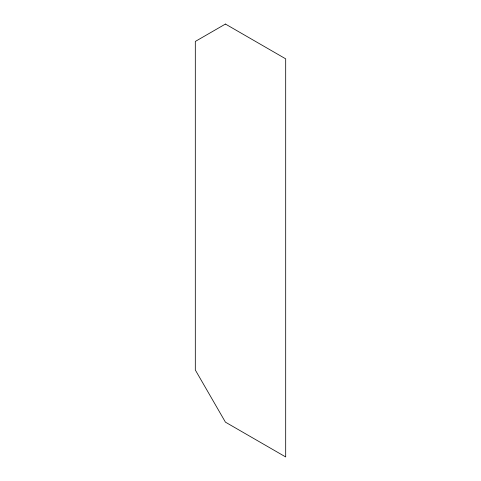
<?xml version="1.0" encoding="UTF-8"?>
<svg xmlns="http://www.w3.org/2000/svg" width="481" height="481" viewBox="0 0 481 481"><rect width="100%" height="100%" fill="white"/><g stroke="black" fill="none" stroke-linecap="round" stroke-linejoin="round"><path stroke-width="0.72" d="M225.439 24.05L195.31 41.444L195.31 369.985L225.439 422.162L285.69 456.95L285.69 58.838L225.439 24.05"/></g></svg>
